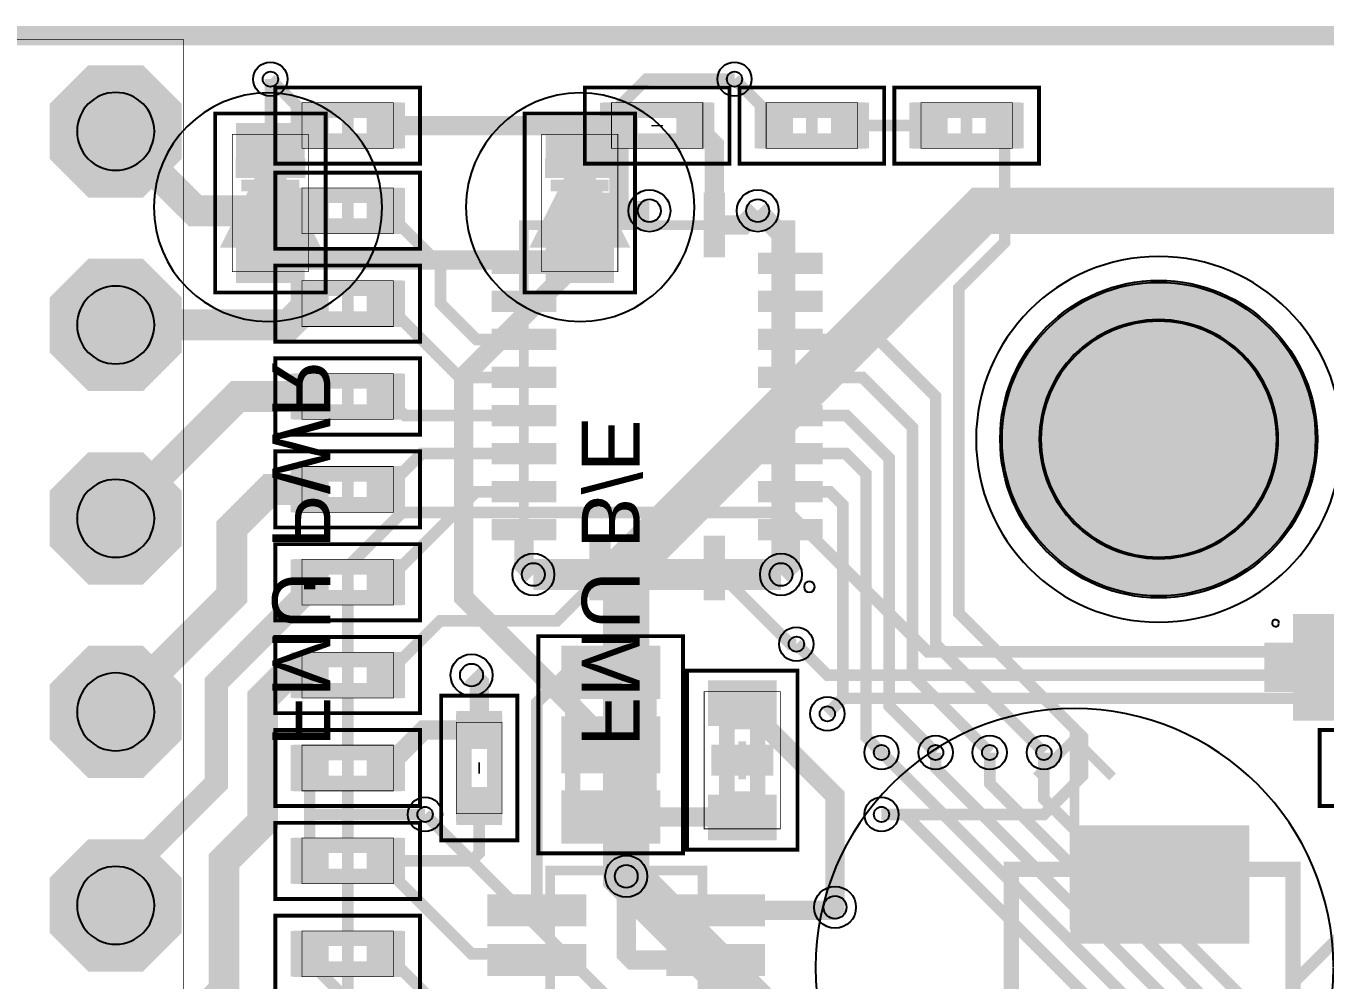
# Model space of a CAD drawing. Extents: x -347 to 2944, y -33 to 1648.
# Drawn here: x 202 to 873, y 1106 to 1599 of the extents above; entities that cross this region are included whole.
import ezdxf

# ---------------------------------------------------------------- set-up
doc = ezdxf.new("R2010")
doc.units = 9
for name, color, linetype, true_color in [('BoardOutline', 7, 'Continuous', 0xff00ff), ('BottomLayer', 7, 'Continuous', 0x0000ff), ('BottomPasteMaskLayer', 7, 'Continuous', 0x800000), ('BottomSilkLayer', 7, 'Continuous', 0x808000), ('BottomSolderMaskLayer', 7, 'Continuous', 0xaa00ff), ('Document', 7, 'Continuous', 0xffffff), ('Hole', 7, 'Continuous', 0x222222), ('Inner2', 7, 'Continuous', 0x008000), ('Inner3', 7, 'Continuous', 0x00ff00), ('Inner4', 7, 'Continuous', 0x000080), ('Multi-Layer', 7, 'Continuous', 0xc0c0c0), ('TopLayer', 7, 'Continuous', 0xff0000), ('TopPasteMaskLayer', 7, 'Continuous', 0x808080), ('TopSilkLayer', 7, 'Continuous', 0xffff00), ('TopSolderMaskLayer', 7, 'Continuous', 0x800080)]:
    doc.layers.add(name, color=color, linetype=linetype, true_color=true_color)
doc.styles.get("Standard").update_dxf_attribs({"font": 'arial.ttf'})

msp = doc.modelspace()

# ---------------------------------------------------------------- hatches: boundary and pattern name
at = {"layer": 'BottomLayer'}
for points in [[(345.72, 1549.34), (345.72, 1525.71), (310.28, 1525.71), (310.28, 1549.34)], [(505.72, 1549.34), (505.72, 1525.71), (470.28, 1525.71), (470.28, 1549.34)], [(345.72, 1490.28), (345.72, 1466.66), (310.28, 1466.66), (310.28, 1490.28)], [(505.72, 1490.28), (505.72, 1466.66), (470.28, 1466.66), (470.28, 1490.28)], [(742.66, 1185.28), (833.22, 1185.28), (833.22, 1126.24), (742.66, 1126.24)]]:
    msp.add_hatch(color=256, dxfattribs=at).paths.add_polyline_path(points)
at = {"layer": 'BottomPasteMaskLayer'}
msp.add_hatch(color=256, dxfattribs=at).paths.add_polyline_path([(742.66, 1185.28), (833.22, 1185.28), (833.22, 1126.24), (742.66, 1126.24)])
at = {"layer": 'BottomSilkLayer'}
for points in [[(328, 1517), (313, 1499), (343, 1499)], [(488, 1517), (473, 1499), (503, 1499)]]:
    msp.add_hatch(color=256, dxfattribs=at).paths.add_polyline_path(points)
at = {"layer": 'BottomSolderMaskLayer'}
for points in [[(705.38, 1385.95, 1), (869.42, 1385.95, 1)], [(741.66, 1186.28), (834.21, 1186.28), (834.21, 1125.24), (741.66, 1125.24)]]:
    msp.add_hatch(color=256, dxfattribs=at).paths.add_polyline_path(points)
at = {"layer": 'Document'}
for points in [[(352, 1560), (340, 1560), (340, 1536), (352, 1536)], [(396, 1560), (384, 1560), (384, 1536), (396, 1536)], [(512, 1560), (500, 1560), (500, 1536), (512, 1536)], [(556, 1560), (544, 1560), (544, 1536), (556, 1536)], [(592, 1560), (580, 1560), (580, 1536), (592, 1536)], [(636, 1560), (624, 1560), (624, 1536), (636, 1536)], [(672, 1560), (660, 1560), (660, 1536), (672, 1536)], [(716, 1560), (704, 1560), (704, 1536), (716, 1536)], [(258, 1535), (258, 1555), (238, 1555), (238, 1535)], [(328, 1526), (310, 1490), (346, 1490)], [(488, 1526), (470, 1490), (506, 1490)], [(352, 1516), (340, 1516), (340, 1492), (352, 1492)], [(396, 1516), (384, 1516), (384, 1492), (396, 1492)], [(352, 1468), (340, 1468), (340, 1444), (352, 1444)], [(396, 1468), (384, 1468), (384, 1444), (396, 1444)], [(258, 1435), (258, 1455), (238, 1455), (238, 1435)], [(352, 1420), (340, 1420), (340, 1396), (352, 1396)], [(396, 1420), (384, 1420), (384, 1396), (396, 1396)], [(352, 1372), (340, 1372), (340, 1348), (352, 1348)], [(396, 1372), (384, 1372), (384, 1348), (396, 1348)], [(258, 1335), (258, 1355), (238, 1355), (238, 1335)], [(352, 1324), (340, 1324), (340, 1300), (352, 1300)], [(396, 1324), (384, 1324), (384, 1300), (396, 1300)], [(858.79, 1243.39), (895.7, 1243.39), (895.7, 1292.6), (858.79, 1292.6)], [(352, 1276), (340, 1276), (340, 1252), (352, 1252)], [(396, 1276), (384, 1276), (384, 1252), (396, 1252)], [(846.97, 1260.12), (858.79, 1260.12), (858.79, 1275.87), (846.97, 1275.87)], [(527.67, 1251.62), (527.67, 1267.37), (480.33, 1267.37), (480.33, 1251.62)], [(258, 1235), (258, 1255), (238, 1255), (238, 1235)], [(448, 1232), (448, 1244), (424, 1244), (424, 1232)], [(584, 1236), (584, 1248), (560, 1248), (560, 1236)], [(584, 1236), (584, 1248), (560, 1248), (560, 1236)], [(340, 1204), (352, 1204), (352, 1228), (340, 1228)], [(384, 1204), (396, 1204), (396, 1228), (384, 1228)], [(588, 1212), (588, 1228), (556, 1228), (556, 1212)], [(583.81, 1212.13), (583.81, 1227.87), (560.19, 1227.87), (560.19, 1212.13)], [(527.67, 1188.63), (527.67, 1204.38), (480.33, 1204.38), (480.33, 1188.63)], [(584, 1192), (584, 1204), (560, 1204), (560, 1192)], [(448, 1188), (448, 1200), (424, 1200), (424, 1188)], [(352, 1180), (340, 1180), (340, 1156), (352, 1156)], [(396, 1180), (384, 1180), (384, 1156), (396, 1156)], [(258, 1135), (258, 1155), (238, 1155), (238, 1135)], [(352, 1132), (340, 1132), (340, 1108), (352, 1108)], [(396, 1132), (384, 1132), (384, 1108), (396, 1108)]]:
    msp.add_hatch(color=256, dxfattribs=at).paths.add_polyline_path(points)
at = {"layer": 'Multi-Layer'}
for points in [[(233.84, 1579.18), (213.82, 1559.16), (213.82, 1530.84), (233.84, 1510.81), (262.16, 1510.81), (282.18, 1530.84), (282.18, 1559.16), (262.16, 1579.18)], [(233.84, 1479.18), (213.82, 1459.16), (213.82, 1430.84), (233.84, 1410.81), (262.16, 1410.81), (282.18, 1430.84), (282.18, 1459.16), (262.16, 1479.18)], [(706.38, 1385.95, 1), (868.42, 1385.95, 1)], [(233.84, 1379.18), (213.82, 1359.16), (213.82, 1330.84), (233.84, 1310.81), (262.16, 1310.81), (282.18, 1330.84), (282.18, 1359.16), (262.16, 1379.18)], [(233.84, 1279.18), (213.82, 1259.16), (213.82, 1230.84), (233.84, 1210.81), (262.16, 1210.81), (282.18, 1230.84), (282.18, 1259.16), (262.16, 1279.18)], [(233.84, 1179.18), (213.82, 1159.16), (213.82, 1130.84), (233.84, 1110.81), (262.16, 1110.81), (282.18, 1130.84), (282.18, 1159.16), (262.16, 1179.18)]]:
    msp.add_hatch(color=256, dxfattribs=at).paths.add_polyline_path(points)
at = {"layer": 'TopLayer'}
for points in [[(358.16, 1536.19), (338.47, 1536.19), (338.47, 1559.81), (358.16, 1559.81)], [(397.53, 1536.19), (377.84, 1536.19), (377.84, 1559.81), (397.53, 1559.81)], [(518.16, 1536.19), (498.47, 1536.19), (498.47, 1559.81), (518.16, 1559.81)], [(557.53, 1536.19), (537.84, 1536.19), (537.84, 1559.81), (557.53, 1559.81)], [(598.16, 1536.19), (578.47, 1536.19), (578.47, 1559.81), (598.16, 1559.81)], [(637.53, 1536.19), (617.84, 1536.19), (617.84, 1559.81), (637.53, 1559.81)], [(678.16, 1536.19), (658.47, 1536.19), (658.47, 1559.81), (678.16, 1559.81)], [(717.53, 1536.19), (697.84, 1536.19), (697.84, 1559.81), (717.53, 1559.81)], [(358.16, 1492.19), (338.47, 1492.19), (338.47, 1515.81), (358.16, 1515.81)], [(397.53, 1492.19), (377.84, 1492.19), (377.84, 1515.81), (397.53, 1515.81)], [(503.98, 1479.85), (492.96, 1479.85), (492.96, 1513.31), (503.98, 1513.31)], [(563.04, 1479.85), (552.01, 1479.85), (552.01, 1513.31), (563.04, 1513.31)], [(442.37, 1471.38), (442.37, 1482.41), (475.83, 1482.41), (475.83, 1471.38)], [(613.63, 1482.41), (613.63, 1471.38), (580.16, 1471.38), (580.16, 1482.41)], [(358.16, 1444.19), (338.47, 1444.19), (338.47, 1467.81), (358.16, 1467.81)], [(397.53, 1444.19), (377.84, 1444.19), (377.84, 1467.81), (397.53, 1467.81)], [(442.37, 1451.7), (442.37, 1462.72), (475.83, 1462.72), (475.83, 1451.7)], [(613.63, 1462.72), (613.63, 1451.7), (580.16, 1451.7), (580.16, 1462.72)], [(442.37, 1432.01), (442.37, 1443.04), (475.83, 1443.04), (475.83, 1432.01)], [(613.63, 1443.04), (613.63, 1432.01), (580.16, 1432.01), (580.16, 1443.04)], [(358.16, 1396.19), (338.47, 1396.19), (338.47, 1419.81), (358.16, 1419.81)], [(397.53, 1396.19), (377.84, 1396.19), (377.84, 1419.81), (397.53, 1419.81)], [(442.37, 1412.33), (442.37, 1423.35), (475.83, 1423.35), (475.83, 1412.33)], [(613.63, 1423.35), (613.63, 1412.33), (580.16, 1412.33), (580.16, 1423.35)], [(442.37, 1392.64), (442.37, 1403.67), (475.83, 1403.67), (475.83, 1392.64)], [(613.63, 1403.67), (613.63, 1392.64), (580.16, 1392.64), (580.16, 1403.67)], [(442.37, 1372.96), (442.37, 1383.98), (475.83, 1383.98), (475.83, 1372.96)], [(613.63, 1383.98), (613.63, 1372.96), (580.16, 1372.96), (580.16, 1383.98)], [(358.16, 1348.19), (338.47, 1348.19), (338.47, 1371.81), (358.16, 1371.81)], [(397.53, 1348.19), (377.84, 1348.19), (377.84, 1371.81), (397.53, 1371.81)], [(442.37, 1353.27), (442.37, 1364.3), (475.83, 1364.3), (475.83, 1353.27)], [(613.63, 1364.3), (613.63, 1353.27), (580.16, 1353.27), (580.16, 1364.3)], [(442.37, 1333.59), (442.37, 1344.61), (475.83, 1344.61), (475.83, 1333.59)], [(613.63, 1344.61), (613.63, 1333.59), (580.16, 1333.59), (580.16, 1344.61)], [(492.96, 1336.15), (503.98, 1336.15), (503.98, 1302.68), (492.96, 1302.68)], [(552.01, 1336.15), (563.04, 1336.15), (563.04, 1302.68), (552.01, 1302.68)], [(358.16, 1300.19), (338.47, 1300.19), (338.47, 1323.81), (358.16, 1323.81)], [(397.53, 1300.19), (377.84, 1300.19), (377.84, 1323.81), (397.53, 1323.81)], [(478.41, 1251.62), (478.41, 1279.18), (529.59, 1279.18), (529.59, 1251.62)], [(843.04, 1279.81), (874.54, 1279.81), (874.54, 1256.19), (843.04, 1256.19)], [(358.16, 1252.19), (338.47, 1252.19), (338.47, 1275.81), (358.16, 1275.81)], [(397.53, 1252.19), (377.84, 1252.19), (377.84, 1275.81), (397.53, 1275.81)], [(554.28, 1237.71), (554.28, 1261.34), (589.72, 1261.34), (589.72, 1237.71)], [(424.19, 1225.84), (424.19, 1245.53), (447.81, 1245.53), (447.81, 1225.84)], [(338.47, 1227.81), (358.16, 1227.81), (358.16, 1204.19), (338.47, 1204.19)], [(377.84, 1227.81), (397.53, 1227.81), (397.53, 1204.19), (377.84, 1204.19)], [(424.19, 1186.47), (424.19, 1206.16), (447.81, 1206.16), (447.81, 1186.47)], [(478.41, 1176.82), (478.41, 1204.38), (529.59, 1204.38), (529.59, 1176.82)], [(554.28, 1178.66), (554.28, 1202.28), (589.72, 1202.28), (589.72, 1178.66)], [(358.16, 1156.19), (338.47, 1156.19), (338.47, 1179.81), (358.16, 1179.81)], [(397.53, 1156.19), (377.84, 1156.19), (377.84, 1179.81), (397.53, 1179.81)], [(491.33, 1150.65), (491.33, 1134.12), (440.15, 1134.12), (440.15, 1150.65)], [(532.67, 1134.12), (532.67, 1150.65), (583.85, 1150.65), (583.85, 1134.12)], [(358.16, 1108.19), (338.47, 1108.19), (338.47, 1131.81), (358.16, 1131.81)], [(397.53, 1108.19), (377.84, 1108.19), (377.84, 1131.81), (397.53, 1131.81)], [(491.33, 1125.06), (491.33, 1108.53), (440.15, 1108.53), (440.15, 1125.06)], [(532.67, 1108.53), (532.67, 1125.06), (583.85, 1125.06), (583.85, 1108.53)]]:
    msp.add_hatch(color=256, dxfattribs=at).paths.add_polyline_path(points)
at = {"layer": 'TopPasteMaskLayer'}
msp.add_hatch(color=256, dxfattribs=at).paths.add_polyline_path([(843.04, 1279.81), (874.54, 1279.81), (874.54, 1256.19), (843.04, 1256.19)])
at = {"layer": 'TopSilkLayer'}
for points in [[(371, 1559.81), (365, 1559.81), (365, 1536.19), (371, 1536.19)], [(611, 1559.81), (605, 1559.81), (605, 1536.19), (611, 1536.19)], [(691, 1559.81), (685, 1559.81), (685, 1536.19), (691, 1536.19)], [(371, 1515.81), (365, 1515.81), (365, 1492.19), (371, 1492.19)], [(371, 1467.81), (365, 1467.81), (365, 1444.19), (371, 1444.19)], [(371, 1419.81), (365, 1419.81), (365, 1396.19), (371, 1396.19)], [(371, 1371.81), (365, 1371.81), (365, 1348.19), (371, 1348.19)], [(371, 1323.81), (365, 1323.81), (365, 1300.19), (371, 1300.19)], [(371, 1275.81), (365, 1275.81), (365, 1252.19), (371, 1252.19)], [(526.59, 1216.23), (526.59, 1239.76), (481.41, 1239.76), (481.41, 1216.23)], [(365, 1204.19), (371, 1204.19), (371, 1227.81), (365, 1227.81)], [(371, 1179.81), (365, 1179.81), (365, 1156.19), (371, 1156.19)], [(371, 1131.81), (365, 1131.81), (365, 1108.19), (371, 1108.19)]]:
    msp.add_hatch(color=256, dxfattribs=at).paths.add_polyline_path(points)
at = {"layer": 'TopSolderMaskLayer'}
for points in [[(705.38, 1385.95, 1), (869.42, 1385.95, 1)], [(842.04, 1280.81), (875.54, 1280.81), (875.54, 1255.19), (842.04, 1255.19)]]:
    msp.add_hatch(color=256, dxfattribs=at).paths.add_polyline_path(points)

# ---------------------------------------------------------------- linework, layer by layer
at = {"layer": 'BoardOutline', "const_width": 10}
msp.add_lwpolyline([(27.56, 1594.48), (936.82, 1594.48)], dxfattribs=at)
at = {"layer": 'BottomLayer'}
for points, const_width in [([(328, 1537.52), (328, 1572)], 6), ([(488, 1537.52), (522.47, 1572), (568, 1572)], 6), ([(580, 1504), (592, 1492), (592, 1316)], 10), ([(328, 1478.47), (488, 1478.47), (428, 1418.47), (428, 1304), (512, 1220), (512, 1160)], 10), ([(464, 1316), (592, 1316)], 16)]:
    msp.add_lwpolyline(points, dxfattribs=dict(at, const_width=const_width))
at = {"layer": 'BottomSilkLayer', "const_width": 6}
for points in [[(328, 1517), (313, 1499), (343, 1499), (328, 1517)], [(488, 1517), (473, 1499), (503, 1499), (488, 1517)]]:
    msp.add_lwpolyline(points, close=True, dxfattribs=at)
for points in [[(313, 1517), (343, 1517)], [(473, 1517), (503, 1517)]]:
    msp.add_lwpolyline(points, dxfattribs=at)
at = {"layer": 'BottomSilkLayer'}
for centre, radius, start, end in [((326.78, 1505.83), 59.05, 0.06792, 359.93208), ((488.19, 1505.83), 59.05, 0.06792, 359.93208), ((787.4, 1385.84), 94.49, 0.06973, 359.93027)]:
    msp.add_arc(centre, radius, start, end, dxfattribs=at)
at = {"layer": 'BottomSolderMaskLayer'}
for points in [[(787.4, 1447.72), (787.39, 1447.72)], [(787.4, 1324.18), (787.39, 1324.18)]]:
    msp.add_lwpolyline(points, close=True, dxfattribs=at)
msp.add_circle((787.4, 1385.95), 82.03, dxfattribs=at)
for centre, start, end in [((787.39, 1385.95), 90, 270), ((787.4, 1385.95), 270, 90)]:
    msp.add_arc(centre, 61.77, start, end, dxfattribs=at)
at = {"layer": 'Document'}
for points, const_width in [([(-342.94, 797.36), (-342.94, -2.64), (283.04, -2.64), (283.04, 797.36), (283.04, 1592.63), (-342.94, 1592.63), (-342.94, 797.36)], 0.39), ([(405.4, 1528.31), (330.6, 1528.31), (330.6, 1567.68), (405.4, 1567.68), (405.4, 1528.31)], 2), ([(565.4, 1528.31), (490.6, 1528.31), (490.6, 1567.68), (565.4, 1567.68), (565.4, 1528.31)], 2), ([(645.4, 1528.31), (570.6, 1528.31), (570.6, 1567.68), (645.4, 1567.68), (645.4, 1528.31)], 2), ([(725.4, 1528.31), (650.6, 1528.31), (650.6, 1567.68), (725.4, 1567.68), (725.4, 1528.31)], 2), ([(391.62, 1536.19), (344.38, 1536.19), (344.38, 1559.81), (391.62, 1559.81), (391.62, 1536.19)], 0.39), ([(551.62, 1536.19), (504.38, 1536.19), (504.38, 1559.81), (551.62, 1559.81), (551.62, 1536.19)], 0.39), ([(631.62, 1536.19), (584.38, 1536.19), (584.38, 1559.81), (631.62, 1559.81), (631.62, 1536.19)], 0.39), ([(711.62, 1536.19), (664.38, 1536.19), (664.38, 1559.81), (711.62, 1559.81), (711.62, 1536.19)], 0.39), ([(299.46, 1554.26), (299.46, 1461.74), (356.54, 1461.74), (356.54, 1554.26), (299.46, 1554.26)], 2), ([(459.46, 1554.26), (459.46, 1461.74), (516.54, 1461.74), (516.54, 1554.26), (459.46, 1554.26)], 2), ([(308.31, 1543.43), (308.31, 1472.56), (347.68, 1472.56), (347.68, 1543.43), (308.31, 1543.43)], 0.39), ([(468.31, 1543.43), (468.31, 1472.56), (507.68, 1472.56), (507.68, 1543.43), (468.31, 1543.43)], 0.39), ([(328, 1526), (310, 1490), (346, 1490), (328, 1526)], 10), ([(488, 1526), (470, 1490), (506, 1490), (488, 1526)], 10), ([(405.4, 1484.31), (330.6, 1484.31), (330.6, 1523.68), (405.4, 1523.68), (405.4, 1484.31)], 2), ([(391.62, 1492.19), (344.38, 1492.19), (344.38, 1515.81), (391.62, 1515.81), (391.62, 1492.19)], 0.39), ([(405.4, 1436.31), (330.6, 1436.31), (330.6, 1475.68), (405.4, 1475.68), (405.4, 1436.31)], 2), ([(391.62, 1444.19), (344.38, 1444.19), (344.38, 1467.81), (391.62, 1467.81), (391.62, 1444.19)], 0.39), ([(405.4, 1388.31), (330.6, 1388.31), (330.6, 1427.68), (405.4, 1427.68), (405.4, 1388.31)], 2), ([(391.62, 1396.19), (344.38, 1396.19), (344.38, 1419.81), (391.62, 1419.81), (391.62, 1396.19)], 0.39), ([(405.4, 1340.31), (330.6, 1340.31), (330.6, 1379.68), (405.4, 1379.68), (405.4, 1340.31)], 2), ([(391.62, 1348.19), (344.38, 1348.19), (344.38, 1371.81), (391.62, 1371.81), (391.62, 1348.19)], 0.39), ([(405.4, 1292.31), (330.6, 1292.31), (330.6, 1331.68), (405.4, 1331.68), (405.4, 1292.31)], 2), ([(391.62, 1300.19), (344.38, 1300.19), (344.38, 1323.81), (391.62, 1323.81), (391.62, 1300.19)], 0.39), ([(858.79, 1292.6), (957.21, 1292.6), (957.21, 1243.39), (858.79, 1243.39), (858.79, 1292.6)], 3.94), ([(405.4, 1244.31), (330.6, 1244.31), (330.6, 1283.68), (405.4, 1283.68), (405.4, 1244.31)], 2), ([(466.6, 1171.9), (466.6, 1284.1), (541.4, 1284.1), (541.4, 1171.9), (466.6, 1171.9)], 2), ([(391.62, 1252.19), (344.38, 1252.19), (344.38, 1275.81), (391.62, 1275.81), (391.62, 1252.19)], 0.39), ([(543.46, 1173.74), (543.46, 1266.26), (600.54, 1266.26), (600.54, 1173.74), (543.46, 1173.74)], 2), ([(416.31, 1178.6), (416.31, 1253.4), (455.68, 1253.4), (455.68, 1178.6), (416.31, 1178.6)], 2), ([(552.31, 1184.56), (552.31, 1255.43), (591.68, 1255.43), (591.68, 1184.56), (552.31, 1184.56)], 0.39), ([(330.6, 1235.68), (405.4, 1235.68), (405.4, 1196.31), (330.6, 1196.31), (330.6, 1235.68)], 2), ([(424.19, 1192.38), (424.19, 1239.62), (447.81, 1239.62), (447.81, 1192.38), (424.19, 1192.38)], 0.39), ([(945.4, 1196.31), (870.6, 1196.31), (870.6, 1235.68), (945.4, 1235.68), (945.4, 1196.31)], 2), ([(344.38, 1227.81), (391.62, 1227.81), (391.62, 1204.19), (344.38, 1204.19), (344.38, 1227.81)], 0.39), ([(405.4, 1148.31), (330.6, 1148.31), (330.6, 1187.68), (405.4, 1187.68), (405.4, 1148.31)], 2), ([(391.62, 1156.19), (344.38, 1156.19), (344.38, 1179.81), (391.62, 1179.81), (391.62, 1156.19)], 0.39), ([(856.83, 1163.64), (856.83, 868.36), (711.16, 868.36), (711.16, 1163.64), (856.83, 1163.64)], 8), ([(405.4, 1100.31), (330.6, 1100.31), (330.6, 1139.68), (405.4, 1139.68), (405.4, 1100.31)], 2), ([(391.62, 1108.19), (344.38, 1108.19), (344.38, 1131.81), (391.62, 1131.81), (391.62, 1108.19)], 0.39)]:
    msp.add_lwpolyline(points, close=True, dxfattribs=dict(at, const_width=const_width))
for points, const_width in [([(388, 1556), (348, 1556)], 8), ([(548, 1556), (508, 1556)], 8), ([(628, 1556), (588, 1556)], 8), ([(708, 1556), (668, 1556)], 8), ([(388, 1540), (348, 1540)], 8), ([(548, 1540), (508, 1540)], 8), ([(628, 1540), (588, 1540)], 8), ([(708, 1540), (668, 1540)], 8), ([(310, 1526), (346, 1526)], 10), ([(470, 1526), (506, 1526)], 10), ([(388, 1512), (348, 1512)], 8), ([(388, 1496), (348, 1496)], 8), ([(388, 1464), (348, 1464)], 8), ([(388, 1448), (348, 1448)], 8), ([(388, 1416), (348, 1416)], 8), ([(388, 1400), (348, 1400)], 8), ([(388, 1368), (348, 1368)], 8), ([(388, 1352), (348, 1352)], 8), ([(388, 1320), (348, 1320)], 8), ([(388, 1304), (348, 1304)], 8), ([(388, 1272), (348, 1272)], 8), ([(388, 1256), (348, 1256)], 8), ([(484.31, 1204.38), (484.31, 1251.62)], 8), ([(523.68, 1204.38), (523.68, 1251.62)], 8), ([(564, 1200), (564, 1240)], 8), ([(580, 1200), (580, 1240)], 8), ([(428, 1196), (428, 1236)], 8), ([(444, 1196), (444, 1236)], 8), ([(743.81, 1132.69), (743.81, 1231.12), (763.49, 1211.43)], 5), ([(743.81, 1231.12), (724.12, 1211.43)], 5), ([(348, 1224), (388, 1224)], 8), ([(348, 1208), (388, 1208)], 8), ([(388, 1176), (348, 1176)], 8), ([(388, 1160), (348, 1160)], 8), ([(388, 1128), (348, 1128)], 8), ([(388, 1112), (348, 1112)], 8)]:
    msp.add_lwpolyline(points, dxfattribs=dict(at, const_width=const_width))
msp.add_arc((787.4, 1385.84), 94.49, 0.06973, 359.93027, dxfattribs=at)
at = {"layer": 'Hole'}
for centre, radius in [((328, 1572), 3.94), ((568, 1572), 3.94), ((524, 1504), 5.91), ((580, 1504), 5.91), ((464, 1316), 5.91), ((592, 1316), 5.91), ((600, 1280), 3.94), ((432, 1264), 5.91), ((616, 1244), 3.94), ((644, 1224), 3.94), ((672, 1224), 3.94), ((700, 1224), 3.94), ((728, 1224), 3.94), ((408, 1192), 3.94), ((644, 1192), 3.94), ((512, 1160), 5.91), ((620, 1144), 5.91)]:
    msp.add_circle(centre, radius, dxfattribs=at)
at = {"layer": 'Inner2', "const_width": 6}
for points in [[(1512, 1124), (1280, 1124), (1128, 1276), (668, 1276), (596, 1348), (396, 1348), (368, 1320), (368, 1096)], [(1692, 960), (1664, 960), (1640, 936), (1448, 936), (1120, 1264), (616, 1264), (600, 1280)], [(1676, 940), (1660, 924), (1440, 924), (1112, 1252), (624, 1252), (616, 1244)], [(1700, 780), (1384, 780), (1224, 940), (928, 940), (644, 1224)], [(1740, 780), (1720, 800), (1384, 800), (1228, 956), (932, 956), (672, 1216), (672, 1224)], [(1780, 800), (1768, 812), (1392, 812), (1236, 968), (940, 968), (700, 1208), (700, 1224)], [(1800, 816), (1792, 824), (1400, 824), (1244, 980), (948, 980), (728, 1200), (728, 1224)], [(512, 1088), (408, 1192)], [(1760, 668), (1728, 700), (1180, 700), (1104, 776), (1104, 832), (1080, 856), (1064, 856), (1036, 884), (1036, 904), (1012, 928), (920, 928), (656, 1192), (644, 1192)]]:
    msp.add_lwpolyline(points, dxfattribs=at)
at = {"layer": 'Inner3', "const_width": 6}
msp.add_lwpolyline([(856, 744), (856, 1104), (896, 1144)], dxfattribs=at)
at = {"layer": 'Inner4', "const_width": 24}
msp.add_lwpolyline([(1408, 1436), (1316, 1436), (1296, 1456), (1288, 1456), (1240, 1504), (696, 1504), (512, 1320), (512, 1160), (588, 1084), (588, 948)], dxfattribs=at)
at = {"layer": 'Multi-Layer'}
for points in [[(228, 1545.1), (228, 1544.9)], [(268, 1545.1), (268, 1544.9)], [(228, 1445.1), (228, 1444.9)], [(268, 1445.1), (268, 1444.9)], [(787.4, 1446.97), (787.39, 1446.97)], [(228, 1345.1), (228, 1344.9)], [(268, 1345.1), (268, 1344.9)], [(787.4, 1324.93), (787.39, 1324.93)], [(228, 1245.1), (228, 1244.9)], [(268, 1245.1), (268, 1244.9)], [(228, 1145.1), (228, 1144.9)], [(268, 1145.1), (268, 1144.9)]]:
    msp.add_lwpolyline(points, close=True, dxfattribs=at)
for centre, radius in [((328, 1572), 8.86), ((568, 1572), 8.86), ((524, 1504), 10.82), ((580, 1504), 10.82), ((787.4, 1385.95), 81.02), ((464, 1316), 10.82), ((592, 1316), 10.82), ((600, 1280), 8.86), ((432, 1264), 10.82), ((616, 1244), 8.86), ((644, 1224), 8.86), ((672, 1224), 8.86), ((700, 1224), 8.86), ((728, 1224), 8.86), ((408, 1192), 8.86), ((644, 1192), 8.86), ((512, 1160), 10.82), ((620, 1144), 10.82)]:
    msp.add_circle(centre, radius, dxfattribs=at)
for centre, radius, start, end in [((248, 1545.1), 20, 360, 180), ((248, 1544.9), 20, 180, 360), ((248, 1445.1), 20, 360, 180), ((248, 1444.9), 20, 180, 360), ((787.39, 1385.95), 61.02, 90, 270), ((787.4, 1385.95), 61.02, 270, 90), ((248, 1345.1), 20, 360, 180), ((248, 1344.9), 20, 180, 360), ((248, 1245.1), 20, 360, 180), ((248, 1244.9), 20, 180, 360), ((248, 1145.1), 20, 360, 180), ((248, 1144.9), 20, 180, 360)]:
    msp.add_arc(centre, radius, start, end, dxfattribs=at)
at = {"layer": 'TopLayer'}
for points, const_width in [([(328, 1572), (348.31, 1551.68), (348.31, 1548)], 6), ([(568, 1572), (588.31, 1551.68), (588.31, 1548)], 6), ([(348.31, 1504), (289, 1504), (248, 1545)], 16), ([(387.68, 1548), (508.31, 1548), (508.31, 1506.42), (498.47, 1496.58), (505.89, 1504), (524, 1504)], 10), ([(547.68, 1548), (557.53, 1538.15), (557.53, 1496.58), (572.58, 1496.58), (580, 1504)], 10), ([(668.31, 1548), (627.68, 1548)], 6), ([(644, 1192), (728, 1192), (748, 1212), (748, 1232), (684, 1296), (684, 1464), (707.68, 1487.68), (707.68, 1548)], 6), ([(459.1, 1437.52), (434.47, 1437.52), (416, 1456), (416, 1475.68), (387.68, 1504)], 6), ([(248, 1445), (337.31, 1445), (348.31, 1456)], 16), ([(387.68, 1456), (425.84, 1417.84), (459.1, 1417.84)], 6), ([(596.9, 1437.52), (642.47, 1437.52), (672, 1408), (672, 1280), (728, 1224)], 6), ([(596.9, 1417.84), (634.16, 1417.84), (660, 1392), (660, 1264), (700, 1224)], 6), ([(348.31, 1408), (311, 1408), (248, 1345)], 16), ([(387.68, 1408), (397.53, 1398.15), (459.1, 1398.15)], 6), ([(596.9, 1398.15), (625.84, 1398.15), (648, 1376), (648, 1248), (672, 1224)], 6), ([(387.68, 1360), (406.16, 1378.47), (459.1, 1378.47)], 6), ([(596.9, 1378.47), (625.53, 1378.47), (636, 1368), (636, 1232), (644, 1224)], 6), ([(348.31, 1360), (328, 1360), (308, 1340), (308, 1305), (248, 1245)], 16), ([(387.68, 1312), (434.47, 1358.78), (459.1, 1358.78)], 6), ([(616, 1244), (624, 1252), (624, 1352), (617.21, 1358.78), (596.9, 1358.78)], 6), ([(464, 1316), (459.1, 1320.89), (459.1, 1339.1)], 10), ([(596, 1340), (596.9, 1339.1), (596.9, 1320.89), (592, 1316)], 10), ([(387.68, 1264), (415.68, 1292), (476, 1292), (498.47, 1314.47), (498.47, 1319.41)], 6), ([(557.53, 1319.41), (596.94, 1280), (600, 1280)], 6), ([(348.31, 1308.31), (300, 1260), (300, 1208), (248, 1156)], 12), ([(348.31, 1312), (348.31, 1308.31)], 6), ([(348.31, 1264), (336, 1264), (324, 1252), (324, 1188), (304, 1168), (304, 1101), (248, 1045)], 16), ([(888.31, 1216), (888.31, 1238.47), (858.79, 1268)], 10), ([(387.68, 1216), (407.37, 1235.68), (436, 1235.68), (436, 1260), (432, 1264)], 10), ([(465.74, 1142.38), (465.74, 1249.74), (481.4, 1265.4), (504, 1265.4)], 6), ([(558.26, 1142.38), (618.38, 1142.38), (620, 1144), (620, 1201.53), (572, 1249.53)], 10), ([(348.31, 1216), (348.31, 1192), (348.31, 1168)], 6), ([(465.74, 1116.79), (462.53, 1120), (432, 1120), (387.68, 1164.31), (387.68, 1168), (432, 1168), (436, 1172), (436, 1196.31)], 6), ([(408, 1192), (348.31, 1192)], 6), ([(558.26, 1116.79), (515.2, 1116.79), (512, 1120), (512, 1160), (512, 1182.6), (504, 1190.6), (571.87, 1190.6), (572, 1190.47)], 10), ([(248, 1145), (248, 1156)], 16), ([(348.31, 1120), (348.31, 1115.68), (368, 1096)], 6), ([(387.68, 1120), (416.48, 1091.2), (465.74, 1091.2)], 6)]:
    msp.add_lwpolyline(points, dxfattribs=dict(at, const_width=const_width))
at = {"layer": 'TopSilkLayer'}
for points, const_width in [([(528, 1547.6), (528, 1548.39)], 6), ([(858.79, 1287.68), (858.79, 1293.59), (957.21, 1293.59), (957.21, 1287.68)], 3.94), ([(858.79, 1248.31), (858.79, 1242.41), (957.21, 1242.41), (957.21, 1248.31)], 3.94), ([(570, 1220), (574, 1220)], 19.68), ([(435.61, 1216), (436.39, 1216)], 6)]:
    msp.add_lwpolyline(points, dxfattribs=dict(at, const_width=const_width))
for points, const_width in [([(596.9, 1319.41), (459.1, 1319.41), (459.1, 1496.58), (596.9, 1496.58), (596.9, 1319.41)], 5), ([(526.59, 1216.23), (481.41, 1216.23), (481.41, 1239.76), (526.59, 1239.76), (526.59, 1216.23)], 6), ([(531.68, 1044.94), (472.63, 1044.94), (472.63, 1163.05), (551.37, 1163.05), (551.37, 1064.63), (531.68, 1044.94)], 5)]:
    msp.add_lwpolyline(points, close=True, dxfattribs=dict(at, const_width=const_width))
for centre, radius, start, end in [((787.4, 1385.84), 94.49, 0.06973, 359.93027), ((606.74, 1309.58), 2.78, 180.28857, 175.13021), ((847.76, 1290.87), 1.76, 358.63367, 353.73818), ((743.81, 1112.85), 133.86, 0.07062, 359.92938)]:
    msp.add_arc(centre, radius, start, end, dxfattribs=at)
at = {"layer": 'TopSolderMaskLayer'}
for points in [[(787.4, 1447.72), (787.39, 1447.72)], [(787.4, 1324.18), (787.39, 1324.18)]]:
    msp.add_lwpolyline(points, close=True, dxfattribs=at)
msp.add_circle((787.4, 1385.95), 82.03, dxfattribs=at)
for centre, start, end in [((787.39, 1385.95), 90, 270), ((787.4, 1385.95), 270, 90)]:
    msp.add_arc(centre, 61.77, start, end, dxfattribs=at)

# ---------------------------------------------------------------- texts
at = {"layer": 'BottomSilkLayer', "text_generation_flag": 2}
for s, p in [('FMU PWR', (329, 1227)), ('FMU B/E', (489, 1227))]:
    msp.add_text(s, height=30, rotation=270, dxfattribs=at).set_placement(p)

doc.saveas('drawing.dxf')
